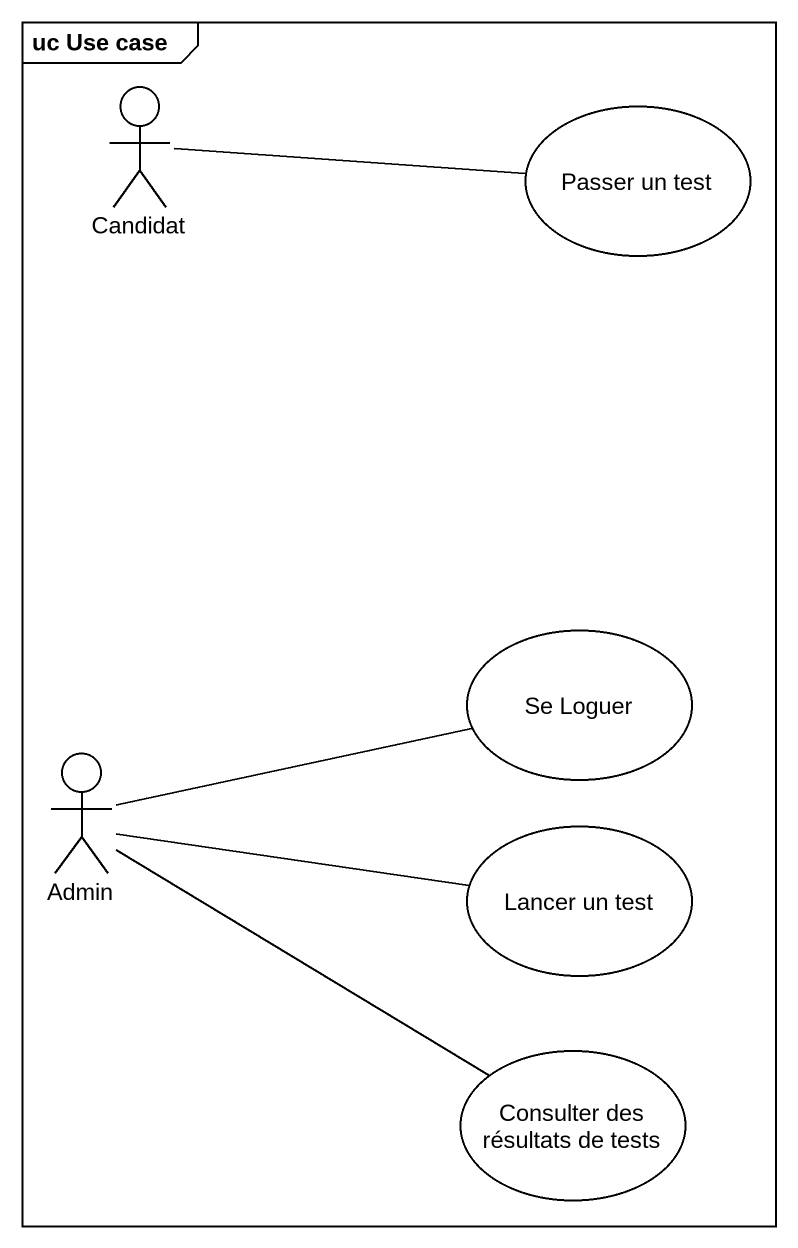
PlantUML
@startuml
mainframe uc Use case
actor Candidat
usecase "Passer un test" as Passer_un_test
usecase "Se Loguer" as Se_Loguer
actor Admin
usecase "Lancer un test" as Lancer_un_test
usecase "Consulter des résultats de tests" as Consulter_des_résultats_de
Candidat -right- Passer_un_test
Admin -right- Se_Loguer
Admin -right- Lancer_un_test
Admin -right- Consulter_des_résultats_de
@enduml
